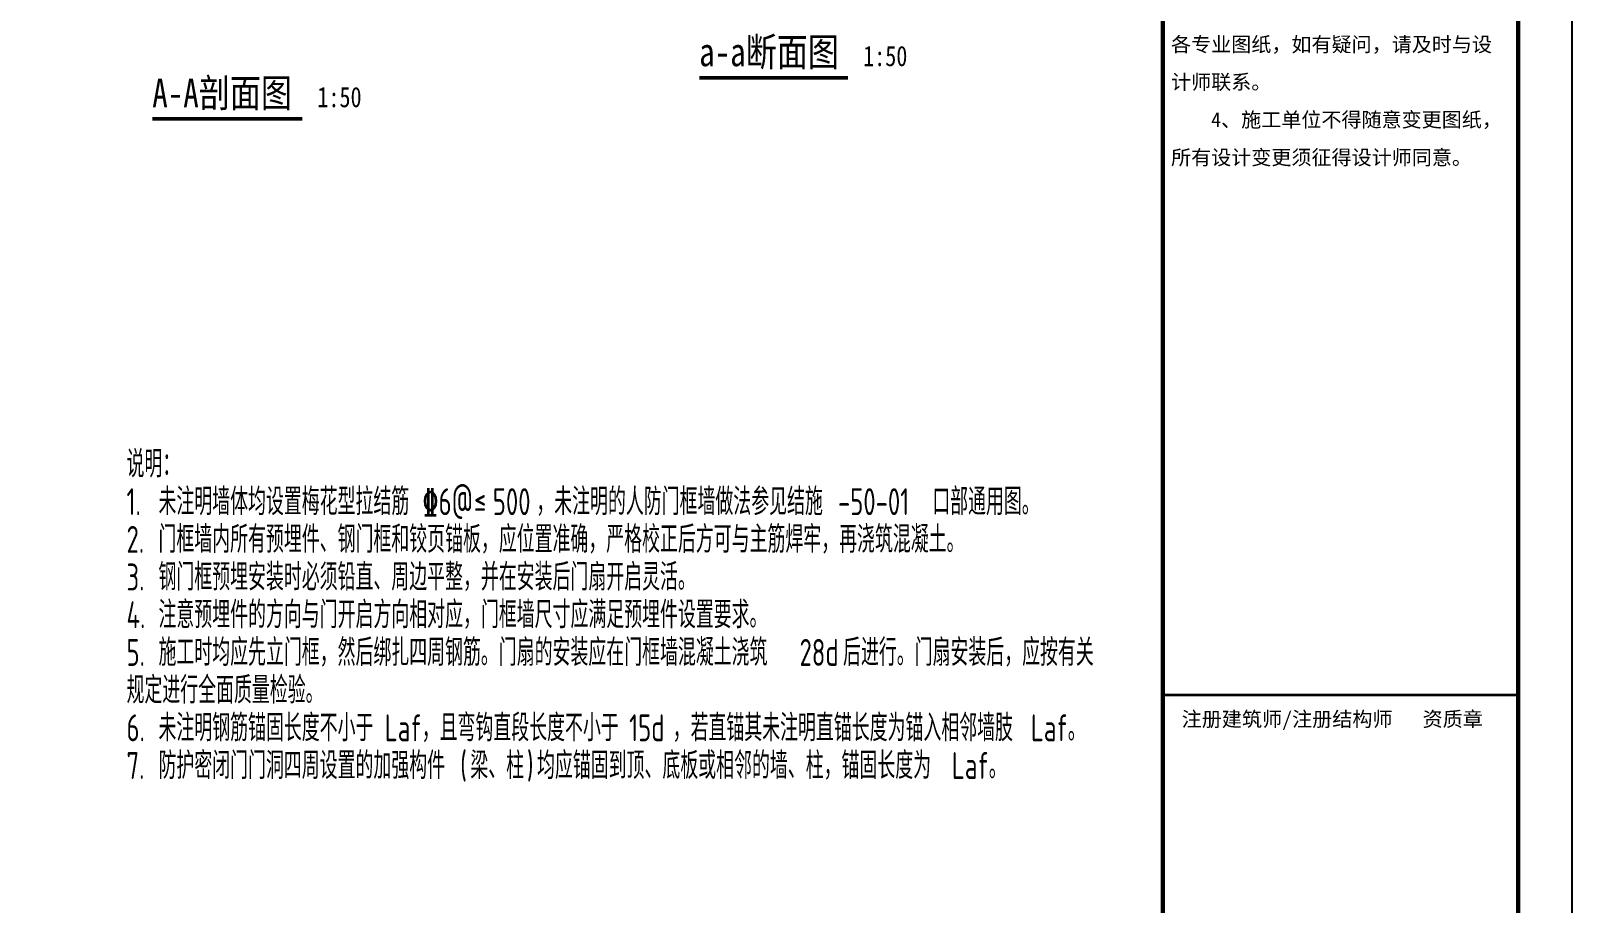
# Model space of a CAD drawing. Extents: x 37906 to 290206, y -18154 to 41246.
# Drawn here: x 275900 to 290206, y 23270 to 31371 of the extents above; entities that cross this region are included whole.
import ezdxf

# ---------------------------------------------------------------- set-up
doc = ezdxf.new("R2010")
doc.units = 0
doc.header["$LTSCALE"] = 1000
doc.header["$MEASUREMENT"] = 0
for name, color, linetype in [('DIM_SYMB', 3, 'Continuous'), ('ECA_TK', 7, 'Continuous'), ('PUB_TEXT', 7, 'Continuous'), ('TEXT', 7, 'Continuous'), ('tk', 7, 'Continuous')]:
    doc.layers.add(name, color=color, linetype=linetype)
doc.styles.add('SUNTXT', font='', dxfattribs={"width": 0.8, "height": 3})
doc.styles.add('TSSD_Rein', font='tssdeng2.shx', dxfattribs={"width": 0.7, "bigfont": 'tssdchn.shx'})
doc.styles.add('TYDG_01', font='', dxfattribs={"width": 0.8})
doc.styles.get('SUNTXT').set_extended_font_data('SimSun')
doc.styles.get('TYDG_01').set_extended_font_data('SimSun')

# ---------------------------------------------------------------- blocks, each defined once
blk = doc.blocks.new('10B_A1E图框')
blk.add_line((765, 184), (765, 584))
blk.add_line((765, 184), (765, 584))
blk.add_line((765, 184), (765, 584))
at = {"layer": 'ECA_TK'}
blk.add_lwpolyline([(0, 0), (841, 0), (841, 594), (0, 594)], close=True, dxfattribs=at)
at = {"layer": 'ECA_TK', "const_width": 0.8}
blk.add_lwpolyline([(831, 10), (831, 584), (18, 584), (18, 10)], close=True, dxfattribs=at)
at = {"layer": 'ECA_TK'}
for points, const_width in [([(765, 10), (765, 584)], 0.8), ([(765, 273.16), (831, 273.16)], 0.5)]:
    blk.add_lwpolyline(points, dxfattribs=dict(at, const_width=const_width))
at = {"layer": 'ECA_TK', "style": 'SUNTXT'}
for s, p in [('各专业图纸，如有疑问，请及时与设', (766.54, 392.61)), ('计师联系。', (766.54, 385.63)), ('    4、施工单位不得随意变更图纸，', (766.54, 378.63)), ('所有设计变更须征得设计师同意。', (766.54, 371.62))]:
    blk.add_text(s, height=2.73, dxfattribs=at).set_placement(p)
at = {"layer": 'ECA_TK', "linetype": 'Continuous', "style": 'SUNTXT'}
blk.add_text('注册建筑师/注册结构师   资质章', height=2.7342, dxfattribs=at).set_placement((768.5, 267.3))

msp = doc.modelspace()

# ---------------------------------------------------------------- linework, layer by layer
at = {"layer": 'DIM_SYMB', "lineweight": -3, "const_width": 35}
msp.add_lwpolyline([(282103.3, 30934.4), (283484.7, 30934.4)], dxfattribs=at)
at = {"layer": 'DIM_SYMB', "const_width": 35}
msp.add_lwpolyline([(277026.9, 30554.8), (278418.9, 30554.8)], dxfattribs=at)

# ---------------------------------------------------------------- block references
at = {"layer": 'tk', "xscale": 50, "yscale": 50, "zscale": 50}
msp.add_blockref('10B_A1E图框', (248156.2, 11546.3), dxfattribs=at)

# ---------------------------------------------------------------- texts
at = {"layer": 'PUB_TEXT', "style": 'TYDG_01', "width": 0.8}
for s, height, p in [('a-a断面图', 264.35, (282103.3, 31042.8)), ('1:50', 188.82, (283624.7, 31042.8)), ('A-A剖面图', 264.35, (277026.9, 30661.7)), ('1:50', 188.82, (278558.9, 30661.7))]:
    msp.add_text(s, height=height, dxfattribs=at).set_placement(p)
at = {"layer": 'TEXT', "style": 'TSSD_Rein', "width": 0.7}
for s, p in [('说明：', (276787.9, 27223.7)), ('1.', (276787.9, 26873.7)), ('未注明墙体均设置梅花型拉结筋', (277084.7, 26873.7)), ('\x846@', (279534.7, 26873.7)), ('≤', (280012.6, 26873.7)), ('500', (280187.6, 26873.7)), ('，未注明的人防门框墙做法参见结施', (280591.5, 26873.7)), ('-50-01', (283391.5, 26873.7)), ('口部通用图。', (284266.5, 26873.7)), ('2.', (276787.9, 26523.7)), ('门框墙内所有预埋件、钢门框和铰页锚板，应位置准确，严格校正后方可与主筋焊牢，再浇筑混凝土。', (277084.7, 26523.7)), ('3.', (276787.9, 26173.7)), ('钢门框预埋安装时必须铅直、周边平整，并在安装后门扇开启灵活。', (277084.7, 26173.7)), ('4.', (276787.9, 25823.7)), ('注意预埋件的方向与门开启方向相对应，门框墙尺寸应满足预埋件设置要求。', (277084.7, 25823.7)), ('施工时均应先立门框，然后绑扎四周钢筋。门扇的安装应在门框墙混凝土浇筑', (277084.7, 25473.7)), ('后进行。门扇安装后，应按有关', (283438.6, 25473.7)), ('5.', (276787.9, 25473.7)), ('28d', (283034.7, 25473.7)), ('规定进行全面质量检验。', (276787.9, 25123.7)), ('未注明钢筋锚固长度不小于', (277084.7, 24773.7)), ('，且弯钩直段长度不小于', (279528, 24773.7)), ('，若直锚其未注明直锚长度为锚入相邻墙肢', (281856.8, 24773.7)), ('6.', (276787.9, 24773.7)), ('Laf', (279184.7, 24773.7)), ('15d', (281453, 24773.7)), ('Laf', (285181.8, 24773.7)), ('。', (285525.1, 24773.7)), ('7.', (276787.9, 24423.7)), ('防护密闭门门洞四周设置的加强构件', (277084.7, 24423.7)), ('(', (279884.7, 24423.7)), ('梁、柱', (279979, 24423.7)), (')', (280504, 24423.7)), ('均应锚固到顶、底板或相邻的墙、柱，锚固长度为', (280598.2, 24423.7)), ('Laf', (284448.2, 24423.7)), ('。', (284791.5, 24423.7))]:
    msp.add_text(s, height=250, dxfattribs=at).set_placement(p)

doc.saveas('drawing.dxf')
